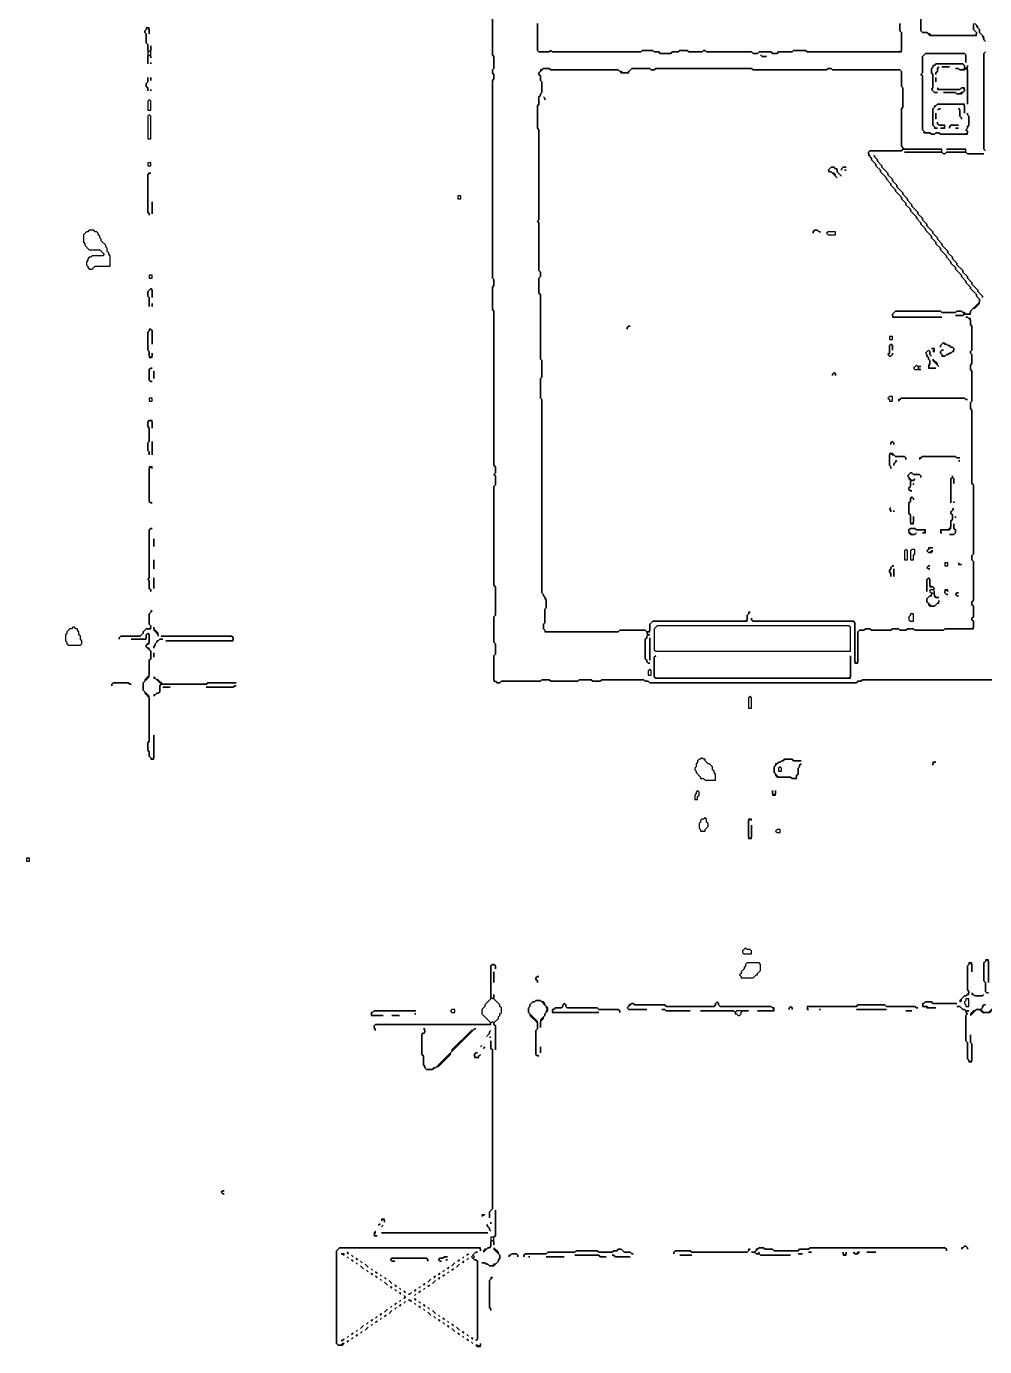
# Model space of a CAD drawing. Header units: metres. Extents: x 17 to 2112, y 1 to 1887.
# Drawn here: x 61 to 700, y 9 to 890 of the extents above; entities that cross this region are included whole.
import ezdxf

# ---------------------------------------------------------------- set-up
doc = ezdxf.new("R2010")
doc.units = ezdxf.units.M

msp = doc.modelspace()

# ---------------------------------------------------------------- linework, layer by layer
for points in [[(372, 943), (372, 871), (373, 870), (373, 862), (372, 861), (372, 859), (373, 858), (373, 855), (372, 854), (372, 722), (373, 721), (373, 717), (372, 716), (372, 701), (373, 700), (373, 597), (374, 596), (374, 592), (373, 591), (374, 590), (374, 584), (373, 583), (373, 517), (374, 516), (374, 497), (373, 496), (373, 479), (374, 478), (374, 471), (373, 470), (373, 453), (374, 453), (375, 452), (377, 452), (378, 453), (404, 453), (405, 454), (410, 454), (411, 453), (429, 453), (430, 454), (438, 454), (439, 453), (444, 453), (445, 454), (473, 454), (474, 453), (476, 453), (477, 452), (615, 452), (616, 453), (618, 453), (619, 454), (744, 454)], [(744, 454), (619, 454), (618, 453), (616, 453), (615, 452), (477, 452), (476, 453), (474, 453), (473, 454), (445, 454), (444, 453), (439, 453), (438, 454), (430, 454), (429, 453), (411, 453), (410, 454), (405, 454), (404, 453), (378, 453), (377, 452), (375, 452), (373, 454), (373, 470), (374, 471), (374, 478), (373, 479), (373, 496), (374, 497), (374, 516), (373, 517), (373, 583), (374, 584), (374, 590), (373, 591), (374, 592), (374, 596), (373, 597), (373, 700), (372, 701), (372, 716), (373, 717), (373, 721), (372, 722), (372, 854), (373, 855), (373, 858), (372, 859), (372, 861), (373, 862), (373, 870), (372, 871), (372, 943)], [(658, 915), (658, 887), (659, 886), (662, 886), (664, 884), (695, 884), (695, 886), (693, 888), (693, 891)], [(693, 892), (693, 888), (695, 886), (695, 885), (694, 884), (665, 884), (664, 885), (663, 885), (662, 886), (659, 886), (658, 887), (658, 915)], [(644, 892), (644, 887), (645, 886), (645, 874), (644, 873), (582, 873), (581, 874), (573, 874), (572, 873), (563, 873), (562, 872), (559, 872), (558, 873), (550, 873), (549, 872), (546, 872), (545, 873), (515, 873), (514, 874), (513, 874), (512, 873), (503, 873), (502, 874), (497, 874), (496, 873), (492, 873), (491, 872), (484, 872), (483, 873), (480, 873), (479, 874), (472, 874), (471, 873), (412, 873), (411, 874), (410, 873), (403, 873), (402, 874), (402, 892)], [(402, 892), (402, 874), (403, 873), (410, 873), (411, 874), (412, 873), (471, 873), (472, 874), (479, 874), (480, 873), (483, 873), (484, 872), (491, 872), (492, 873), (496, 873), (497, 874), (502, 874), (503, 873), (512, 873), (513, 874), (514, 874), (515, 873), (545, 873), (546, 872), (549, 872), (550, 873), (558, 873), (559, 872), (562, 872), (563, 873), (572, 873), (573, 874), (581, 874), (582, 873), (645, 873), (645, 886), (644, 887), (644, 892)], [(701, 880), (700, 881), (700, 883), (697, 886), (697, 888), (696, 889), (696, 890), (694, 892)], [(695, 891), (695, 890), (697, 888), (697, 886), (699, 884), (699, 883), (700, 882), (700, 881), (701, 880)], [(701, 873), (700, 872), (700, 808), (701, 807)], [(701, 807), (700, 808), (700, 872), (701, 873)]]:
    msp.add_lwpolyline(points)
for points in [[(141, 889), (141, 888), (140, 887), (140, 886), (141, 885), (141, 879), (142, 878), (142, 865), (142, 870), (143, 871), (144, 870), (144, 869), (144, 877), (144, 874), (143, 873), (142, 874), (142, 878), (141, 879), (141, 885), (140, 886), (140, 887), (142, 889), (143, 888), (143, 885), (143, 889)], [(144, 866), (144, 865)], [(551, 871), (552, 870), (555, 870), (552, 870)], [(661, 872), (659, 870), (659, 859), (658, 858), (659, 857), (659, 821), (660, 820), (660, 819), (664, 819), (665, 818), (667, 818), (668, 819), (670, 819), (671, 818), (689, 818), (689, 820), (688, 821), (689, 822), (689, 823), (690, 824), (690, 830), (689, 831), (689, 832), (689, 831), (690, 830), (690, 824), (689, 823), (689, 822), (688, 821), (689, 820), (689, 819), (688, 818), (671, 818), (670, 819), (668, 819), (667, 818), (665, 818), (664, 819), (661, 819), (659, 821), (659, 857), (658, 858), (659, 859), (659, 870), (661, 872), (687, 872), (688, 871), (688, 866), (688, 871), (687, 872)], [(668, 865), (667, 864), (666, 864), (666, 863), (665, 862), (665, 859), (666, 858), (666, 849), (665, 848), (667, 846), (669, 846), (667, 846), (665, 848), (666, 849), (666, 858), (665, 859), (665, 862), (668, 865), (686, 865), (687, 864), (687, 862), (686, 861), (684, 861), (683, 862), (681, 862), (683, 862), (684, 861), (687, 861), (688, 862), (689, 861), (689, 838), (689, 864), (689, 863), (688, 862), (687, 863), (687, 864), (686, 865)], [(142, 856), (142, 853), (141, 852), (141, 850), (142, 849), (142, 847), (142, 849), (141, 850), (141, 852), (142, 853)], [(142, 858)], [(144, 856), (144, 854)], [(406, 862), (405, 861), (404, 861), (404, 860), (403, 859), (403, 858), (404, 857), (404, 854), (405, 853), (405, 846), (404, 845), (404, 844), (403, 843), (403, 838), (402, 837), (402, 822), (403, 821), (403, 761), (402, 760), (403, 759), (403, 727), (404, 726), (404, 723), (403, 722), (403, 712), (404, 711), (404, 668), (405, 667), (405, 656), (404, 655), (404, 642), (405, 641), (405, 512), (406, 511), (406, 510), (407, 509), (407, 508), (408, 507), (408, 502), (407, 501), (407, 492), (406, 491), (406, 488), (407, 487), (407, 486), (456, 486), (457, 487), (474, 487), (475, 486), (475, 485), (476, 484), (475, 483), (475, 482), (474, 481), (474, 468), (475, 467), (475, 466), (476, 465), (477, 465), (476, 465), (475, 466), (475, 467), (474, 468), (474, 481), (475, 482), (475, 483), (476, 484), (477, 484), (476, 484), (475, 485), (476, 486), (477, 486), (477, 491), (479, 493), (542, 493), (542, 497), (544, 499), (543, 499), (543, 498), (542, 497), (542, 494), (541, 493), (479, 493), (477, 491), (477, 487), (476, 486), (475, 486), (474, 487), (457, 487), (456, 486), (408, 486), (406, 488), (406, 491), (407, 492), (407, 501), (408, 502), (408, 508), (406, 510), (406, 511), (405, 512), (405, 641), (404, 642), (404, 655), (405, 656), (405, 667), (404, 668), (404, 711), (403, 712), (403, 722), (404, 723), (404, 726), (403, 727), (403, 759), (402, 760), (403, 761), (403, 821), (402, 822), (402, 837), (403, 838), (403, 843), (404, 844), (404, 845), (405, 846), (405, 853), (404, 854), (404, 857), (403, 858), (403, 859), (406, 862), (410, 862), (411, 861), (456, 861), (458, 859), (463, 859), (463, 860), (465, 862), (477, 862), (478, 861), (480, 861), (481, 862), (545, 862), (546, 861), (595, 861), (596, 862), (598, 862), (599, 861), (644, 861), (645, 860), (645, 850), (646, 849), (646, 836), (645, 835), (645, 810), (646, 809), (646, 808), (645, 807), (624, 807), (623, 806), (623, 804), (625, 802), (625, 801), (628, 798), (628, 797), (631, 794), (631, 793), (635, 789), (635, 788), (638, 785), (638, 784), (641, 781), (641, 780), (645, 776), (645, 775), (648, 772), (648, 771), (651, 768), (651, 767), (655, 763), (655, 762), (658, 759), (658, 758), (661, 755), (661, 754), (665, 750), (665, 749), (668, 746), (668, 745), (671, 742), (671, 741), (675, 737), (675, 736), (678, 733), (678, 732), (681, 729), (681, 728), (685, 724), (685, 723), (688, 720), (688, 719), (691, 716), (691, 715), (695, 711), (695, 710), (697, 708), (697, 706), (691, 700), (691, 699), (690, 698), (688, 698), (687, 699), (686, 699), (685, 700), (682, 700), (681, 699), (672, 699), (671, 700), (641, 700), (639, 698), (639, 696), (672, 696), (640, 696), (639, 697), (639, 698), (641, 700), (671, 700), (672, 699), (681, 699), (682, 700), (685, 700), (687, 698), (686, 697), (681, 697), (686, 697), (687, 698), (691, 698), (691, 700), (693, 702), (694, 702), (697, 705), (697, 708), (695, 710), (695, 711), (691, 715), (691, 716), (688, 719), (688, 720), (685, 723), (685, 724), (681, 728), (681, 729), (678, 732), (678, 733), (675, 736), (675, 737), (671, 741), (671, 742), (668, 745), (668, 746), (665, 749), (665, 750), (661, 754), (661, 755), (658, 758), (658, 759), (655, 762), (655, 763), (651, 767), (651, 768), (648, 771), (648, 772), (645, 775), (645, 776), (641, 780), (641, 781), (638, 784), (638, 785), (635, 788), (635, 789), (631, 793), (631, 794), (628, 797), (628, 798), (625, 801), (625, 802), (624, 803), (624, 804), (623, 805), (623, 806), (624, 807), (645, 807), (646, 808), (671, 808), (672, 807), (671, 806), (647, 806), (672, 806), (673, 805), (674, 805), (675, 806), (688, 806), (689, 805), (700, 805), (689, 805), (688, 806), (688, 808), (675, 808), (687, 808), (688, 807), (687, 806), (675, 806), (674, 805), (673, 805), (672, 806), (672, 808), (647, 808), (645, 810), (645, 835), (646, 836), (646, 849), (645, 850), (645, 860), (644, 861), (599, 861), (598, 862), (596, 862), (595, 861), (546, 861), (545, 862), (481, 862), (480, 861), (478, 861), (477, 862), (465, 862), (462, 859), (459, 859), (458, 860), (457, 860), (456, 861), (411, 861), (410, 862)], [(670, 863), (669, 862), (669, 860), (668, 859), (668, 858), (668, 859), (669, 860), (669, 862)], [(668, 856), (668, 853)], [(672, 863), (677, 863)], [(144, 848), (144, 847)], [(669, 849), (669, 848), (684, 848), (685, 849), (686, 849), (687, 848), (687, 847), (686, 846), (685, 846), (684, 845), (682, 845), (681, 846), (673, 846), (681, 846), (682, 845), (685, 845), (687, 847), (687, 849), (685, 849), (684, 848), (670, 848)], [(143, 841), (142, 840), (142, 834), (144, 834), (144, 840)], [(405, 841)], [(406, 843), (407, 842), (407, 841), (407, 842)], [(669, 838), (668, 837), (667, 837), (667, 836), (666, 835), (666, 824), (667, 823), (667, 822), (669, 822), (668, 822), (666, 824), (666, 835), (669, 838), (686, 838), (687, 837), (687, 832), (687, 838)], [(143, 831), (142, 830), (142, 815), (144, 815), (144, 830)], [(668, 832), (668, 828)], [(670, 835), (669, 834), (670, 835), (671, 835)], [(683, 835), (684, 834), (684, 830), (685, 829), (685, 828), (685, 829), (684, 830), (684, 835)], [(669, 826), (669, 825), (670, 824), (673, 824), (674, 823), (673, 822), (671, 822), (674, 822), (674, 824), (670, 824), (669, 825)], [(678, 824), (677, 823), (677, 822), (677, 823), (678, 824), (683, 824)], [(681, 822), (683, 822)], [(627, 804), (627, 803), (629, 801), (629, 800), (632, 797), (632, 796), (636, 792), (636, 791), (639, 788), (639, 787), (642, 784), (642, 783), (646, 779), (646, 778), (649, 775), (649, 774), (652, 771), (652, 770), (656, 766), (656, 765), (659, 762), (659, 761), (662, 758), (662, 757), (666, 753), (666, 752), (669, 749), (669, 748), (672, 745), (672, 744), (676, 740), (676, 739), (679, 736), (679, 735), (682, 732), (682, 731), (686, 727), (686, 726), (689, 723), (689, 722), (692, 719), (692, 718), (696, 714), (696, 713), (699, 710), (699, 709), (699, 710), (696, 713), (696, 714), (692, 718), (692, 719), (689, 722), (689, 723), (686, 726), (686, 727), (682, 731), (682, 732), (679, 735), (679, 736), (676, 739), (676, 740), (672, 744), (672, 745), (669, 748), (669, 749), (666, 752), (666, 753), (662, 757), (662, 758), (659, 761), (659, 762), (656, 765), (656, 766), (652, 770), (652, 771), (649, 774), (649, 775), (646, 778), (646, 779), (642, 783), (642, 784), (639, 787), (639, 788), (636, 791), (636, 792), (632, 796), (632, 797), (629, 800), (629, 801), (627, 803)], [(142, 799), (142, 797), (144, 797), (144, 799)], [(598, 796), (596, 794), (597, 793), (598, 793), (602, 789), (601, 790), (601, 791), (600, 792), (599, 792), (598, 793), (597, 793), (596, 794), (598, 796), (600, 796), (602, 794), (602, 793), (605, 790), (602, 793), (602, 795), (601, 795), (600, 796)], [(606, 796), (605, 795), (605, 794), (605, 795), (606, 796), (608, 796)], [(607, 794), (608, 794)], [(143, 792), (142, 791), (142, 766), (143, 765), (143, 764), (143, 765), (142, 766), (142, 791), (143, 792), (144, 792)], [(349, 777), (349, 775), (351, 775), (351, 777)], [(145, 773), (145, 765)], [(103, 754), (102, 753), (101, 753), (99, 751), (99, 746), (100, 745), (100, 744), (103, 741), (110, 741), (113, 738), (112, 737), (105, 737), (104, 736), (103, 736), (102, 735), (102, 734), (101, 733), (101, 731), (102, 730), (102, 729), (103, 728), (105, 728), (107, 730), (117, 730), (117, 737), (116, 738), (116, 739), (115, 740), (115, 742), (114, 743), (114, 744), (111, 747), (111, 748), (110, 749), (110, 750), (109, 751), (109, 752), (108, 753), (107, 753), (106, 754)], [(587, 754), (586, 753), (586, 752), (586, 753), (587, 754), (589, 754), (590, 753), (591, 753), (590, 753), (589, 754)], [(596, 753), (595, 752), (596, 751), (601, 751), (601, 753)], [(143, 724), (143, 722), (145, 722), (145, 724)], [(144, 715), (142, 713), (142, 710), (143, 709), (143, 703), (143, 709), (142, 710), (142, 713), (144, 715), (145, 714), (145, 709), (145, 714)], [(145, 705), (145, 703)], [(688, 696), (689, 696), (691, 694), (691, 691), (692, 690), (692, 674), (691, 673), (691, 672), (692, 671), (692, 665), (691, 664), (691, 661), (692, 660), (692, 640), (691, 639), (691, 635), (692, 634), (692, 585), (693, 584), (693, 538), (692, 537), (692, 534), (693, 533), (693, 507), (692, 506), (692, 504), (693, 503), (693, 496), (692, 495), (692, 494), (693, 493), (693, 489), (692, 488), (674, 488), (673, 487), (654, 487), (653, 488), (649, 488), (648, 487), (644, 487), (643, 488), (639, 488), (638, 487), (625, 487), (624, 488), (621, 488), (620, 487), (617, 487), (616, 486), (616, 466), (615, 465), (614, 466), (614, 492), (613, 493), (546, 493), (545, 494), (545, 495), (545, 494), (546, 493), (613, 493), (614, 492), (614, 465), (616, 465), (616, 486), (617, 487), (620, 487), (621, 488), (624, 488), (625, 487), (638, 487), (639, 488), (643, 488), (644, 487), (648, 487), (649, 488), (653, 488), (654, 487), (673, 487), (674, 488), (693, 488), (693, 493), (692, 494), (692, 495), (693, 496), (693, 503), (692, 504), (692, 506), (693, 507), (693, 533), (692, 534), (692, 537), (693, 538), (693, 584), (692, 585), (692, 634), (691, 635), (691, 639), (692, 640), (692, 660), (691, 661), (691, 664), (692, 665), (692, 671), (691, 672), (691, 673), (692, 674), (692, 690), (691, 691), (691, 695), (690, 695), (689, 696)], [(143, 688), (143, 687), (142, 686), (142, 674), (143, 673), (143, 669), (145, 669), (145, 672), (145, 670), (144, 669), (143, 670), (143, 673), (142, 674), (142, 686), (144, 688), (145, 687), (145, 678), (145, 687), (144, 688)], [(463, 690), (462, 689), (462, 688), (462, 689), (463, 690), (464, 690)], [(464, 688)], [(637, 683), (637, 681), (639, 681), (639, 683)], [(673, 679), (671, 677), (671, 676), (671, 677), (673, 679), (674, 678), (675, 678), (676, 677), (677, 677), (678, 676), (679, 676), (680, 675), (680, 674), (678, 672), (677, 672), (676, 671), (675, 671), (674, 670), (673, 670), (671, 672), (671, 673), (672, 674), (673, 674), (672, 674), (671, 673), (671, 672), (672, 671), (672, 670), (674, 670), (675, 671), (676, 671), (677, 672), (678, 672), (679, 673), (680, 673), (680, 675), (679, 676), (678, 676), (677, 677), (676, 677), (675, 678), (674, 678)], [(638, 678), (637, 677), (637, 672), (636, 671), (637, 670), (638, 670), (639, 671), (639, 672), (639, 671), (638, 670), (637, 670), (636, 671), (637, 672), (637, 677), (638, 678), (639, 677), (639, 674), (639, 677)], [(663, 674), (661, 672), (662, 671), (662, 670), (663, 669), (663, 668), (664, 667), (664, 665), (663, 664), (663, 662), (668, 662), (664, 662), (663, 663), (664, 664), (664, 667), (663, 668), (663, 669), (662, 670), (662, 671), (661, 672), (663, 674), (664, 673), (664, 671), (665, 670), (664, 671), (664, 673)], [(665, 675), (666, 675), (667, 674), (666, 673), (667, 673), (667, 675)], [(673, 676)], [(144, 662), (143, 661), (143, 654), (144, 653), (145, 653), (144, 653), (143, 654), (143, 661), (144, 662), (145, 662)], [(655, 664), (653, 662), (654, 661), (658, 661), (657, 661), (656, 662), (657, 663), (658, 663), (656, 663)], [(666, 668), (666, 667), (670, 663), (669, 664), (669, 665)], [(146, 660), (146, 655)], [(600, 659), (599, 658), (599, 657), (599, 658), (600, 659), (601, 658), (601, 657), (601, 658)], [(143, 642), (143, 640), (145, 640), (145, 642)], [(637, 643), (636, 642), (637, 641), (637, 640), (639, 640), (639, 643)], [(645, 642), (644, 641), (643, 641), (643, 640), (645, 642), (687, 642), (688, 641), (689, 641), (688, 641), (687, 642)], [(143, 627), (142, 626), (142, 623), (143, 622), (143, 613), (142, 612), (142, 607), (143, 606), (143, 604), (143, 606), (142, 607), (142, 612), (143, 613), (143, 622), (142, 623), (142, 626), (143, 627), (144, 627), (145, 626), (145, 622), (145, 627)], [(145, 613), (145, 604)], [(639, 613), (638, 612), (638, 611), (638, 612), (639, 613), (640, 612), (640, 611), (640, 612)], [(637, 605), (637, 597), (638, 596), (638, 595), (638, 596), (637, 597), (637, 604), (638, 605), (639, 604), (640, 604), (641, 603), (647, 603), (648, 602), (648, 601), (648, 602), (647, 603), (641, 603), (639, 605)], [(641, 600), (641, 599), (640, 598), (640, 597), (640, 598), (642, 600)], [(659, 603), (658, 602), (657, 602), (657, 601), (659, 603), (681, 603), (682, 602), (684, 602), (682, 602), (681, 603)], [(683, 600), (684, 600)], [(143, 596), (143, 573), (144, 572), (145, 572), (144, 572), (143, 573), (143, 595), (144, 596), (145, 595), (145, 596)], [(651, 592), (649, 590), (650, 589), (650, 588), (651, 587), (651, 583), (650, 582), (650, 581), (651, 580), (652, 580), (651, 580), (650, 581), (650, 582), (651, 583), (651, 586), (652, 587), (653, 587), (654, 588), (653, 587), (652, 587), (649, 590), (651, 592), (652, 592), (653, 591), (657, 591), (658, 590), (658, 589), (658, 590), (657, 591), (653, 591), (652, 592)], [(653, 585), (653, 584)], [(677, 590)], [(679, 590), (679, 589), (678, 588), (678, 572), (678, 588), (679, 589), (680, 588), (680, 585), (680, 588), (679, 589)], [(652, 576), (651, 575), (651, 573), (650, 572), (650, 565), (651, 564), (651, 558), (653, 558), (653, 563), (653, 559), (652, 558), (651, 559), (651, 564), (650, 565), (650, 572), (651, 573), (651, 575), (652, 576), (653, 575), (653, 574), (653, 575)], [(680, 573), (680, 572)], [(638, 569), (637, 568), (638, 567), (638, 566), (638, 567), (637, 568)], [(640, 567), (640, 566)], [(679, 568), (679, 567), (678, 566), (678, 565), (679, 564), (679, 561), (678, 560), (678, 556), (676, 554), (671, 554), (671, 552), (672, 552), (671, 553), (672, 554), (677, 554), (678, 555), (678, 560), (679, 561), (679, 564), (678, 565), (678, 566), (680, 568)], [(680, 558), (680, 555), (681, 554), (681, 552), (680, 551), (677, 551), (680, 551), (681, 552), (681, 554), (680, 555)], [(681, 563), (681, 562)], [(144, 555), (143, 554), (143, 522), (142, 521), (143, 520), (143, 515), (144, 514), (144, 513), (144, 514), (143, 515), (143, 520), (142, 521), (143, 522), (143, 554), (144, 555), (145, 555)], [(146, 548), (146, 543)], [(651, 555), (650, 554), (650, 552), (651, 551), (654, 551), (655, 552), (654, 551), (652, 551), (650, 553), (650, 554), (651, 555), (654, 555), (655, 554), (660, 554), (661, 553), (660, 552), (659, 552), (661, 552), (661, 554), (655, 554), (654, 555)], [(648, 541), (647, 540), (647, 534), (649, 534), (649, 540)], [(652, 541), (651, 540), (651, 534), (653, 534), (653, 537), (654, 538), (654, 541)], [(663, 542), (663, 541), (662, 540), (663, 539), (665, 539), (666, 540), (665, 540), (664, 539), (663, 539), (662, 540), (664, 542), (666, 542)], [(146, 534), (146, 528)], [(639, 530), (638, 529), (638, 528), (637, 527), (637, 526), (638, 525), (638, 523), (638, 525), (637, 526), (637, 527), (638, 528), (638, 529), (639, 530), (640, 530)], [(663, 530), (662, 529), (663, 528), (664, 528), (663, 528), (662, 529), (663, 530), (664, 530)], [(674, 532), (674, 530), (676, 530), (676, 532)], [(683, 532), (683, 531), (685, 531), (684, 531)], [(685, 533)], [(146, 522), (146, 515)], [(640, 528), (640, 523)], [(663, 522), (662, 521), (662, 513), (662, 521), (663, 522), (664, 521), (664, 516), (666, 516), (667, 515), (666, 514), (664, 514), (664, 513), (665, 512), (665, 511), (662, 508), (662, 506), (663, 505), (663, 504), (664, 503), (667, 503), (669, 505), (670, 505), (670, 507), (670, 506), (667, 503), (665, 503), (662, 506), (662, 508), (664, 510), (665, 510), (665, 511), (666, 512), (667, 511), (667, 510), (668, 509), (670, 509), (668, 509), (667, 510), (667, 513), (666, 514), (667, 515), (666, 516), (665, 516), (664, 517), (664, 521)], [(674, 514), (674, 512), (675, 511), (676, 511), (675, 511), (674, 512), (674, 513), (675, 514), (676, 513), (676, 514)], [(682, 512), (681, 511), (682, 510), (683, 510), (682, 510), (681, 511), (682, 512), (683, 512)], [(144, 500), (144, 499), (143, 498), (143, 491), (144, 490), (144, 489), (143, 488), (141, 488), (139, 486), (139, 485), (137, 483), (124, 483), (123, 482), (123, 481), (123, 482), (124, 483), (137, 483), (139, 485), (139, 486), (141, 488), (144, 488), (144, 490), (143, 491), (143, 498), (145, 500)], [(651, 498), (651, 497), (650, 496), (650, 494), (651, 493), (653, 493), (653, 498)], [(656, 496)], [(658, 498)], [(92, 489), (91, 488), (90, 488), (88, 486), (88, 485), (87, 484), (87, 480), (88, 479), (88, 478), (89, 477), (97, 477), (98, 478), (98, 480), (97, 481), (97, 483), (96, 484), (96, 486), (95, 487), (95, 488), (94, 488), (93, 489)], [(142, 485), (141, 484), (141, 482), (140, 481), (131, 481), (141, 481), (141, 484), (142, 485), (143, 484), (143, 479), (141, 477), (141, 476), (144, 473), (144, 468), (143, 467), (143, 457), (140, 454), (140, 453), (139, 452), (139, 447), (140, 446), (140, 445), (143, 442), (143, 413), (142, 412), (142, 407), (143, 406), (143, 403), (144, 402), (144, 401), (146, 401), (146, 417), (146, 402), (145, 401), (143, 403), (143, 406), (142, 407), (142, 412), (143, 413), (143, 443), (139, 447), (139, 452), (143, 456), (143, 467), (144, 468), (144, 473), (143, 474), (143, 475), (142, 475), (141, 476), (141, 477), (142, 478), (143, 478), (143, 484)], [(146, 489), (146, 487), (149, 484), (149, 483), (149, 485), (146, 488)], [(482, 490), (480, 488), (480, 474), (481, 473), (611, 473), (611, 489), (610, 490)], [(150, 481), (149, 480), (148, 480), (148, 479), (147, 478), (147, 477), (146, 476), (146, 475), (146, 476), (147, 477), (147, 478), (150, 481), (152, 481)], [(151, 483), (198, 483), (199, 482), (199, 481), (198, 480), (154, 480), (199, 480), (199, 482), (198, 483)], [(477, 482), (477, 467)], [(146, 472), (146, 469)], [(481, 470), (480, 469), (480, 456), (481, 455), (611, 455), (611, 470), (611, 456), (610, 455), (481, 455), (480, 456), (480, 469)], [(328, 464)], [(328, 462)], [(477, 461), (476, 460), (476, 457), (478, 457), (478, 460)], [(119, 452), (118, 451), (118, 450), (118, 451), (119, 452), (129, 452), (130, 451), (131, 451), (130, 451), (129, 452)], [(146, 456), (146, 455), (147, 455), (151, 451), (150, 450), (150, 446), (149, 445), (148, 445), (147, 444), (146, 444), (146, 443), (148, 445), (149, 445), (150, 446), (150, 450), (151, 451), (181, 451), (182, 452), (201, 452), (182, 452), (181, 451), (152, 451), (149, 454), (148, 454)], [(200, 450), (199, 449), (181, 449), (199, 449), (200, 450), (201, 450)], [(152, 449), (157, 449)], [(544, 443), (543, 442), (543, 435), (545, 435), (545, 442)], [(512, 402), (511, 401), (510, 401), (509, 400), (509, 399), (508, 398), (508, 396), (507, 395), (507, 394), (508, 393), (508, 392), (511, 389), (511, 388), (513, 388), (514, 387), (521, 387), (521, 391), (520, 392), (520, 393), (519, 394), (519, 396), (517, 398), (516, 398), (514, 400), (514, 401), (513, 401)], [(567, 401), (566, 400), (565, 400), (564, 399), (563, 399), (562, 398), (561, 398), (561, 397), (560, 396), (560, 392), (561, 391), (561, 390), (562, 389), (571, 389), (572, 388), (575, 388), (575, 390), (576, 391), (576, 395), (577, 396), (577, 397), (578, 398), (577, 397), (577, 396), (576, 395), (576, 391), (575, 390), (575, 389), (574, 388), (572, 388), (571, 389), (563, 389), (560, 392), (560, 396), (563, 399), (564, 399), (565, 400), (566, 400), (567, 401), (572, 401), (573, 400), (578, 400), (573, 400), (572, 401)], [(666, 399), (666, 397), (666, 398), (667, 399), (668, 399)], [(668, 397)], [(564, 396), (563, 395), (563, 393), (565, 393), (565, 395)], [(509, 380), (508, 379), (508, 378), (507, 377), (507, 374), (509, 374), (509, 376), (510, 377), (510, 379)], [(559, 380), (559, 377), (561, 377), (561, 380), (561, 378), (560, 377), (559, 378)], [(561, 382)], [(514, 362), (513, 361), (512, 361), (511, 360), (511, 359), (510, 358), (510, 355), (511, 354), (511, 353), (514, 353), (514, 354), (516, 356), (516, 358), (515, 359), (515, 361)], [(543, 361), (543, 348), (545, 348), (545, 357), (545, 349), (544, 348), (543, 349), (543, 360), (544, 361), (545, 360), (545, 361)], [(562, 354), (561, 353), (562, 352), (564, 352), (564, 354)], [(61, 335), (61, 333), (63, 333), (63, 335)], [(541, 275), (539, 273), (539, 272), (540, 271), (545, 271), (545, 273), (544, 274), (542, 274)], [(542, 265), (541, 264), (541, 263), (540, 262), (540, 261), (538, 259), (538, 258), (537, 257), (538, 256), (538, 255), (546, 255), (548, 257), (549, 257), (549, 258), (551, 260), (551, 264), (550, 265)], [(690, 265), (690, 264), (689, 263), (689, 247), (690, 246), (690, 245), (688, 243), (687, 243), (684, 240), (684, 239), (685, 240), (685, 241), (687, 243), (688, 243), (689, 244), (690, 244), (690, 246), (689, 247), (689, 263), (691, 265), (692, 264), (692, 259), (692, 265)], [(701, 267), (701, 266), (700, 265), (700, 253), (701, 252), (701, 246), (702, 245), (703, 245), (702, 245), (701, 246), (701, 252), (700, 253), (700, 265), (702, 267), (703, 266), (703, 252), (703, 267)], [(372, 264), (371, 263), (371, 241), (367, 237), (367, 236), (365, 234), (365, 231), (371, 225), (370, 224), (294, 224), (293, 223), (293, 221), (294, 220), (294, 221), (293, 222), (293, 223), (294, 224), (371, 224), (371, 225), (372, 226), (373, 225), (373, 224), (374, 223), (374, 207), (374, 223), (373, 224), (373, 225), (376, 228), (376, 229), (377, 230), (377, 231), (378, 232), (378, 235), (377, 236), (377, 237), (373, 241), (373, 244), (373, 242), (372, 241), (371, 242), (371, 263), (372, 264), (373, 264), (374, 263), (374, 261), (374, 263), (373, 264)], [(373, 259), (373, 252)], [(402, 256), (401, 255), (401, 254), (402, 253), (402, 252), (402, 253), (401, 254), (401, 255), (402, 256), (403, 256)], [(401, 240), (400, 239), (399, 239), (397, 237), (397, 236), (396, 235), (396, 232), (397, 231), (397, 230), (402, 225), (402, 221), (401, 220), (401, 204), (402, 203), (403, 203), (402, 203), (401, 204), (401, 220), (402, 221), (402, 226), (396, 232), (396, 235), (397, 236), (397, 237), (399, 239), (400, 239), (401, 240), (404, 240), (408, 236), (408, 235), (409, 234), (408, 233), (408, 232), (407, 231), (407, 230), (404, 227), (404, 222), (404, 226), (406, 228), (406, 229), (407, 230), (407, 231), (409, 233), (409, 235), (407, 237), (407, 238), (406, 239), (405, 239), (404, 240)], [(420, 238), (419, 237), (419, 236), (418, 235), (414, 235), (413, 234), (412, 234), (412, 232), (443, 232), (413, 232), (412, 233), (414, 235), (418, 235), (419, 236), (419, 237), (420, 238), (421, 237), (421, 236), (422, 235), (442, 235), (443, 234), (456, 234), (457, 233), (457, 232), (457, 233), (456, 234), (443, 234), (442, 235), (422, 235), (421, 236), (421, 237)], [(522, 239), (521, 238), (521, 237), (520, 236), (488, 236), (487, 237), (467, 237), (466, 238), (465, 238), (464, 237), (463, 237), (463, 236), (462, 235), (463, 234), (475, 234), (463, 234), (462, 235), (465, 238), (466, 238), (467, 237), (487, 237), (488, 236), (520, 236), (521, 237), (521, 238), (522, 239), (523, 238), (523, 237), (524, 236), (558, 236), (560, 234), (559, 233), (549, 233), (560, 233), (560, 235), (559, 235), (558, 236), (524, 236), (523, 237), (523, 238)], [(661, 239), (660, 238), (659, 238), (659, 236), (661, 236), (662, 235), (668, 235), (663, 235), (662, 236), (660, 236), (659, 237), (661, 239), (665, 239), (666, 238), (682, 238), (666, 238), (665, 239)], [(688, 241), (688, 240), (687, 239), (687, 238), (688, 237), (688, 236), (690, 236), (690, 241)], [(692, 245), (692, 244), (693, 244), (694, 243), (699, 243), (700, 244), (699, 243), (694, 243)], [(293, 233), (292, 232), (291, 232), (291, 230), (299, 230), (292, 230), (291, 231), (293, 233), (321, 233)], [(305, 230), (310, 230)], [(320, 231), (321, 231)], [(345, 234), (344, 233), (345, 232), (347, 232), (347, 234)], [(420, 234)], [(485, 234), (487, 234), (488, 233), (504, 233), (488, 233), (487, 234)], [(511, 233), (533, 233), (534, 232), (534, 231), (535, 231), (536, 230), (537, 230), (538, 231), (538, 232), (539, 233), (543, 233), (535, 233), (534, 232), (533, 233)], [(522, 235)], [(571, 236), (570, 235), (570, 234), (570, 235), (571, 236), (572, 235), (572, 234), (572, 235)], [(616, 237), (615, 236), (582, 236), (582, 234), (583, 234), (582, 235), (583, 236), (615, 236), (616, 237), (634, 237), (635, 236), (654, 236), (655, 235), (656, 235), (655, 235), (654, 236), (635, 236), (634, 237)], [(590, 234), (591, 234)], [(615, 234), (635, 234)], [(648, 233), (652, 233)], [(682, 236), (684, 236), (686, 234), (687, 234), (688, 233), (688, 232), (689, 231), (688, 230), (688, 213), (689, 212), (689, 201), (690, 200), (690, 199), (692, 199), (692, 211), (691, 212), (691, 217), (691, 212), (692, 211), (692, 200), (691, 199), (689, 201), (689, 212), (688, 213), (688, 230), (689, 231), (688, 232), (689, 233), (690, 233), (688, 233), (687, 234), (686, 234), (684, 236)], [(700, 237), (699, 236), (699, 235), (698, 234), (695, 234), (694, 233), (693, 233), (691, 231), (691, 230), (695, 234), (697, 234), (699, 232), (704, 232), (706, 234), (706, 235), (707, 236), (703, 232), (700, 232), (698, 234), (699, 235), (699, 236), (700, 237), (701, 237)], [(296, 221)], [(326, 221), (327, 220), (327, 219), (326, 218), (325, 218), (325, 204), (326, 203), (326, 197), (327, 196), (327, 195), (328, 194), (332, 194), (333, 195), (334, 195), (335, 196), (336, 196), (344, 204), (344, 205), (360, 221), (361, 221), (360, 221), (359, 220), (358, 220), (345, 207), (345, 206), (334, 195), (333, 195), (332, 194), (328, 194), (327, 195), (327, 196), (326, 197), (326, 203), (325, 204), (325, 217), (327, 219), (327, 221)], [(691, 228)], [(366, 212)], [(367, 214)], [(371, 220), (370, 219), (370, 218), (368, 216), (370, 218), (370, 219)], [(369, 213)], [(371, 216), (370, 215)], [(371, 213), (371, 208), (372, 207), (372, 101), (370, 99), (370, 95), (370, 99), (372, 101), (372, 207), (371, 208)], [(361, 205), (360, 204), (360, 202), (363, 202), (363, 203), (364, 204), (362, 202), (361, 202), (360, 203), (360, 204), (361, 205), (362, 205)], [(363, 207)], [(365, 210), (364, 209)], [(365, 206)], [(367, 209), (366, 208)], [(368, 211)], [(404, 209), (404, 205)], [(192, 113), (191, 112), (192, 111), (193, 111), (192, 111), (191, 112), (192, 113), (193, 113)], [(365, 97), (365, 96), (366, 97), (367, 97)], [(374, 100), (374, 83), (373, 82), (371, 82), (371, 76), (370, 75), (369, 75), (368, 74), (367, 74), (366, 73), (366, 72), (369, 75), (370, 75), (371, 76), (371, 79), (372, 80), (373, 79), (373, 77), (373, 82), (374, 83)], [(297, 91), (296, 90)], [(298, 94), (298, 93), (299, 94), (300, 93), (300, 92), (300, 94)], [(299, 90), (298, 89)], [(366, 94)], [(367, 92)], [(368, 95)], [(368, 90), (370, 88), (370, 87), (371, 86), (370, 87), (370, 88), (369, 89), (369, 90)], [(369, 93)], [(371, 92), (371, 91)], [(294, 86), (293, 85), (293, 83), (295, 83), (294, 83), (293, 84), (294, 85)], [(295, 88)], [(296, 85)], [(297, 87)], [(298, 85), (369, 85)], [(270, 75), (268, 73), (268, 11), (269, 10), (272, 10), (273, 11), (272, 11), (271, 10), (269, 10), (268, 11), (268, 73), (270, 75), (363, 75), (364, 74), (364, 73), (364, 75)], [(271, 71), (272, 71), (273, 70), (273, 71)], [(275, 72), (276, 71)], [(356, 71), (355, 70)], [(361, 72), (358, 69), (360, 67), (361, 67), (362, 66), (362, 14), (361, 13), (362, 14), (362, 66), (361, 67), (360, 67), (359, 68), (360, 69), (359, 70), (361, 72), (362, 72)], [(373, 75), (373, 74), (377, 70), (377, 68), (376, 67), (376, 66), (374, 64), (373, 64), (372, 63), (370, 63), (369, 64), (368, 64), (367, 65), (365, 65), (367, 65), (368, 64), (369, 64), (370, 63), (373, 63), (376, 66), (376, 67), (377, 68), (377, 70), (376, 71), (376, 72)], [(385, 71), (384, 70), (383, 70), (383, 69), (385, 71), (388, 71), (389, 70), (389, 69), (389, 70), (388, 71)], [(456, 74), (455, 73), (453, 73), (452, 72), (443, 72), (442, 73), (428, 73), (427, 72), (409, 72), (408, 71), (394, 71), (393, 70), (393, 69), (393, 70), (394, 71), (408, 71), (409, 72), (427, 72), (428, 73), (442, 73), (443, 72), (452, 72), (453, 73), (455, 73), (456, 74), (458, 74), (460, 72), (464, 72), (465, 71), (466, 71), (465, 71), (464, 72), (460, 72), (458, 74)], [(543, 74), (543, 73), (542, 72), (505, 72), (504, 73), (494, 73), (493, 72), (493, 71), (493, 72), (494, 73), (504, 73), (505, 72), (542, 72), (544, 74)], [(550, 75), (549, 74), (548, 74), (548, 73), (547, 72), (545, 72), (547, 72), (548, 71), (550, 71), (551, 70), (571, 70), (551, 70), (550, 71), (550, 72), (549, 71), (548, 71), (547, 72), (550, 75), (553, 75), (554, 74), (559, 74), (560, 73), (576, 73), (577, 74), (583, 74), (584, 75), (674, 75), (675, 74), (675, 73), (675, 74), (674, 75), (584, 75), (583, 74), (577, 74), (576, 73), (560, 73), (559, 74), (554, 74), (553, 75)], [(576, 71), (579, 71)], [(583, 72), (585, 72)], [(606, 72), (606, 70), (608, 70), (608, 72), (608, 71), (607, 70), (606, 71)], [(613, 72), (614, 71), (616, 71), (617, 72), (616, 72), (615, 71), (614, 71)], [(622, 72), (628, 72)], [(687, 76), (686, 75), (685, 75), (685, 74), (687, 76), (688, 76), (689, 75), (689, 74), (689, 75), (688, 76)], [(275, 69), (276, 68)], [(278, 70), (279, 69)], [(278, 67), (279, 66)], [(281, 68), (282, 67)], [(281, 65), (282, 64)], [(284, 66), (285, 65)], [(284, 63), (286, 61)], [(287, 64), (289, 62)], [(305, 68), (304, 67), (305, 66), (307, 66), (305, 66), (304, 67), (305, 68), (328, 68), (329, 67), (329, 66), (329, 67), (328, 68)], [(340, 69), (339, 68), (337, 68), (336, 67), (337, 66), (338, 66), (337, 66), (336, 67), (337, 68), (339, 68), (340, 69), (342, 69)], [(341, 67), (342, 67)], [(343, 62), (342, 61)], [(347, 65), (345, 63)], [(350, 64), (348, 62)], [(350, 67), (349, 66)], [(353, 69), (352, 68)], [(353, 66), (352, 65)], [(356, 68), (355, 67)], [(396, 69), (397, 69)], [(408, 69), (420, 69)], [(427, 70), (443, 70), (444, 69), (448, 69), (444, 69), (443, 70)], [(452, 70), (453, 70), (454, 69), (464, 69), (454, 69), (453, 70)], [(497, 70), (505, 70)], [(544, 70)], [(288, 60), (289, 59)], [(291, 61), (292, 60)], [(291, 58), (292, 57)], [(294, 59), (295, 58)], [(294, 56), (295, 55)], [(297, 57), (298, 56)], [(297, 54), (298, 53)], [(300, 55), (301, 54)], [(303, 53), (305, 51)], [(331, 54), (329, 52)], [(334, 53), (332, 51)], [(334, 56), (333, 55)], [(337, 58), (336, 57)], [(337, 55), (336, 54)], [(340, 60), (339, 59)], [(340, 57), (339, 56)], [(343, 59), (342, 58)], [(346, 61), (345, 60)], [(371, 55), (371, 54), (370, 53), (370, 35), (371, 34), (371, 33), (371, 34), (370, 35), (370, 53), (372, 55)], [(300, 52), (302, 50)], [(304, 49), (305, 48)], [(307, 50), (308, 49)], [(307, 47), (308, 46)], [(310, 48), (311, 47)], [(310, 45), (311, 44)], [(313, 46), (314, 45)], [(318, 45), (317, 44), (316, 44), (317, 44)], [(321, 47), (320, 46)], [(324, 49), (323, 48)], [(324, 46), (323, 45)], [(327, 51), (326, 50)], [(327, 48), (326, 47)], [(330, 50), (329, 49)], [(305, 36), (304, 35)], [(308, 38), (307, 37)], [(311, 40), (310, 39)], [(311, 37), (310, 36)], [(313, 43), (314, 42), (313, 41), (314, 42)], [(314, 39), (313, 38)], [(316, 40), (317, 40), (318, 39), (317, 40)], [(317, 42)], [(321, 44), (320, 43)], [(320, 41), (321, 40)], [(320, 38), (321, 37)], [(323, 39), (324, 38)], [(323, 36), (324, 35)], [(326, 37), (327, 36)], [(292, 27), (291, 26)], [(295, 29), (294, 28)], [(298, 31), (297, 30)], [(298, 28), (297, 27)], [(302, 34), (300, 32)], [(301, 30), (300, 29)], [(305, 33), (303, 31)], [(308, 35), (307, 34)], [(326, 34), (327, 33)], [(329, 35), (330, 34)], [(329, 32), (331, 30)], [(332, 33), (334, 31)], [(333, 29), (334, 28)], [(336, 30), (337, 29)], [(336, 27), (337, 26)], [(339, 28), (340, 27)], [(371, 31)], [(373, 33)], [(279, 18), (278, 17)], [(282, 20), (281, 19)], [(286, 23), (284, 21)], [(285, 19), (284, 18)], [(289, 22), (287, 20)], [(289, 25), (288, 24)], [(292, 24), (291, 23)], [(295, 26), (294, 25)], [(339, 25), (340, 24)], [(342, 26), (343, 25)], [(342, 23), (343, 22)], [(345, 24), (346, 23)], [(345, 21), (347, 19)], [(348, 22), (350, 20)], [(349, 18), (350, 17)], [(352, 19), (353, 18)], [(273, 14), (272, 13), (271, 13), (272, 13)], [(276, 16), (275, 15)], [(276, 13), (275, 12)], [(279, 15), (278, 14)], [(282, 17), (281, 16)], [(352, 16), (353, 15)], [(355, 17), (356, 16)], [(355, 14), (356, 13)], [(358, 15), (359, 14)], [(358, 12), (359, 11)], [(364, 11), (364, 10), (363, 9), (362, 10), (361, 10), (362, 9), (364, 9)]]:
    msp.add_lwpolyline(points, close=True)

doc.saveas('drawing.dxf')
